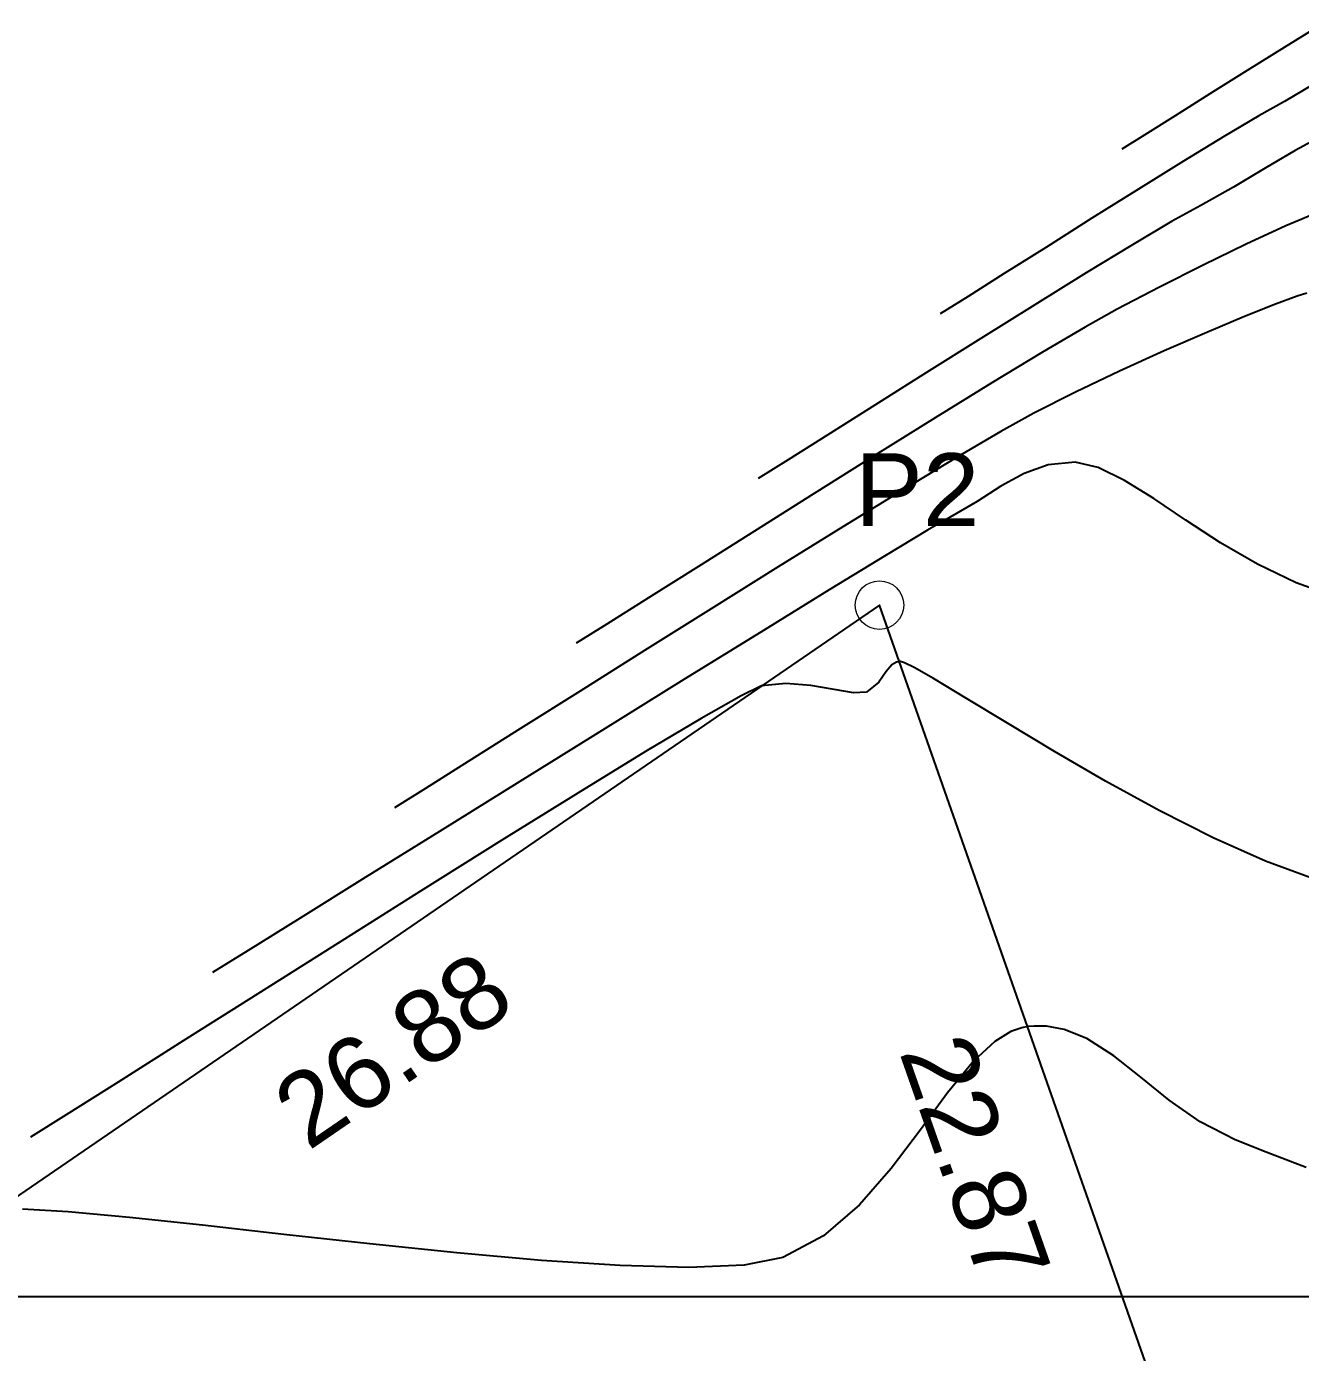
# Model space of a CAD drawing. Header units: millimetres. Extents: x 736950 to 740938, y 8500595 to 8502163.
# Drawn here: x 738272.53 to 738298.76, y 8501898.85 to 8501926.15 of the extents above; entities that cross this region are included whole.
import ezdxf
from ezdxf.enums import TextEntityAlignment as Align

# ---------------------------------------------------------------- set-up
doc = ezdxf.new("R2010")
doc.units = ezdxf.units.MM
doc.layers.add('C-TOPO', color=7, linetype='Continuous')
doc.layers.add('Cuadricula Coordenadas', color=5, linetype='Continuous')
doc.layers.add('COTAS', color=40, linetype='Continuous', lineweight=5)
doc.layers.add('CUADROS', color=9, linetype='Continuous', lineweight=20)
doc.styles.add('COTAS', font='arial.ttf')
doc.styles.add('CUADROS', font='arial.ttf')
doc.dimstyles.new('GenDist', dxfattribs={"dimtxt": 1.5, "dimasz": 2, "dimexe": 0.18, "dimexo": 0.0625, "dimgap": 1, "dimtad": 2, "dimzin": 1, "dimdsep": 46, "dimtxsty": 'COTAS', "dimcen": 0.09, "dimse1": 1, "dimse2": 1, "dimsd1": 1, "dimsd2": 1, "dimadec": 0, "dimazin": 0, "dimtfac": 1, "dimtofl": 0, "dimtmove": 0, "dimatfit": 3, "dimfxl": 1, "dimtolj": 1, "dimtzin": 0, "dimarcsym": 0})

# ---------------------------------------------------------------- blocks, each defined once
blk = doc.blocks.new('*D100')
at = {"layer": 'Defpoints', "color": 0, "transparency": 16777216}
for p in [(738289.934, 8501914.183), (738290.092, 8501914.239), (738297.672, 8501892.666)]:
    blk.add_point(p, dxfattribs=at)
at = {"layer": 'COTAS', "color": 0, "transparency": 16777216, "insert": (738292.058, 8501902.811), "char_height": 1.5, "attachment_point": 5, "rotation": 289.3595, "style": 'COTAS'}
blk.add_mtext('\\A1;22.87', dxfattribs=at)
blk = doc.blocks.new('*D101')
at = {"layer": 'Defpoints', "color": 0, "transparency": 16777216}
for p in [(738290.092, 8501914.239), (738267.925, 8501899.04), (738267.994, 8501898.94)]:
    blk.add_point(p, dxfattribs=at)
at = {"layer": 'COTAS', "color": 0, "transparency": 16777216, "insert": (738280.076, 8501905.082), "char_height": 1.5, "attachment_point": 5, "rotation": 34.4357, "style": 'COTAS'}
blk.add_mtext('\\A1;26.88', dxfattribs=at)

msp = doc.modelspace()

# ---------------------------------------------------------------- linework, layer by layer
at = {"elevation": 2677.154, "flags": 128}
msp.add_lwpolyline([(738297.672, 8501892.6662), (738290.0923, 8501914.2386), (738267.9248, 8501899.0398), (738255.1015, 8501891.0145), (738239.2577, 8501887.1487), (738255.9841, 8501859.592), (738283.5063, 8501879.2717)], close=True, dxfattribs=at)
at = {"layer": 'C-TOPO', "color": 42, "linetype": 'Continuous', "lineweight": -3}
for p, q in [((738299.1227, 8501926.1524, 2683), (738298.4206, 8501925.7205, 2683)), ((738298.4206, 8501925.7205, 2683), (738297.6612, 8501925.2465, 2683)), ((738297.6612, 8501925.2465, 2683), (738296.8962, 8501924.7651, 2683)), ((738299.0198, 8501924.9562, 2682), (738298.4277, 8501924.6102, 2682)), ((738296.8962, 8501924.7651, 2683), (738296.1774, 8501924.3113, 2683)), ((738298.4277, 8501924.6102, 2682), (738297.9024, 8501924.3163, 2682)), ((738296.1774, 8501924.3113, 2683), (738295.5564, 8501923.9198, 2683)), ((738297.9024, 8501924.3163, 2682), (738297.1928, 8501923.8944, 2682)), ((738295.5564, 8501923.9198, 2683), (738295.085, 8501923.6255, 2683)), ((738297.1928, 8501923.8944, 2682), (738296.3498, 8501923.3788, 2682)), ((738299.2447, 8501923.9235, 2681), (738298.6503, 8501923.6029, 2681)), ((738298.6503, 8501923.6029, 2681), (738298.0296, 8501923.234, 2681)), ((738296.3498, 8501923.3788, 2682), (738295.4243, 8501922.8038, 2682)), ((738298.0296, 8501923.234, 2681), (738297.3822, 8501922.8465, 2681)), ((738295.4243, 8501922.8038, 2682), (738294.4672, 8501922.2036, 2682)), ((738297.3822, 8501922.8465, 2681), (738296.7077, 8501922.4699, 2681)), ((738296.7077, 8501922.4699, 2681), (738296.1075, 8501922.1355, 2681)), ((738294.4672, 8501922.2036, 2682), (738293.5293, 8501921.6123, 2682)), ((738296.1075, 8501922.1355, 2681), (738295.3038, 8501921.6603, 2681)), ((738295.3038, 8501921.6603, 2681), (738294.347, 8501921.0782, 2681)), ((738293.5293, 8501921.6123, 2682), (738292.6615, 8501921.0644, 2682)), ((738292.6615, 8501921.0644, 2682), (738291.9147, 8501920.594, 2682)), ((738294.347, 8501921.0782, 2681), (738293.2875, 8501920.4229, 2681)), ((738291.9147, 8501920.594, 2682), (738291.3398, 8501920.2353, 2682)), ((738298.6895, 8501920.6015, 2679), (738298.246, 8501920.4361, 2679)), ((738298.8902, 8501920.6589, 2679), (738298.6895, 8501920.6015, 2679)), ((738293.2875, 8501920.4229, 2681), (738292.1756, 8501919.7282, 2681)), ((738298.246, 8501920.4361, 2679), (738297.6092, 8501920.1807, 2679)), ((738297.6092, 8501920.1807, 2679), (738296.829, 8501919.8536, 2679)), ((738296.829, 8501919.8536, 2679), (738295.9551, 8501919.4727, 2679)), ((738292.1756, 8501919.7282, 2681), (738291.0618, 8501919.0278, 2681)), ((738295.9551, 8501919.4727, 2679), (738295.037, 8501919.0563, 2679)), ((738291.0618, 8501919.0278, 2681), (738289.9964, 8501918.3556, 2681)), ((738295.037, 8501919.0563, 2679), (738294.1246, 8501918.6225, 2679)), ((738294.1246, 8501918.6225, 2679), (738293.2676, 8501918.1895, 2679)), ((738289.9964, 8501918.3556, 2681), (738289.0298, 8501917.7452, 2681)), ((738293.2676, 8501918.1895, 2679), (738292.5916, 8501917.8142, 2679)), ((738289.0298, 8501917.7452, 2681), (738288.2124, 8501917.2305, 2681)), ((738292.5916, 8501917.8142, 2679), (738291.6793, 8501917.2786, 2679)), ((738288.2124, 8501917.2305, 2681), (738287.5946, 8501916.8451, 2681)), ((738291.6793, 8501917.2786, 2679), (738290.5787, 8501916.6142, 2679)), ((738293.5644, 8501917.1299, 2678), (738293.0677, 8501916.9514, 2678)), ((738294.1243, 8501917.1809, 2678), (738293.5644, 8501917.1299, 2678)), ((738294.5938, 8501917.0707, 2678), (738294.1243, 8501917.1809, 2678)), ((738295.1337, 8501916.8063, 2678), (738294.5938, 8501917.0707, 2678)), ((738293.0677, 8501916.9514, 2678), (738292.5932, 8501916.6853, 2678)), ((738295.7378, 8501916.4314, 2678), (738295.1337, 8501916.8063, 2678)), ((738290.5787, 8501916.6142, 2679), (738289.3377, 8501915.8528, 2679)), ((738292.5932, 8501916.6853, 2678), (738292.1001, 8501916.3713, 2678)), ((738292.1001, 8501916.3713, 2678), (738291.5475, 8501916.0492, 2678)), ((738296.3998, 8501915.9896, 2678), (738295.7378, 8501916.4314, 2678)), ((738291.5475, 8501916.0492, 2678), (738291.0812, 8501915.7806, 2678)), ((738297.1135, 8501915.5246, 2678), (738296.3998, 8501915.9896, 2678)), ((738289.3377, 8501915.8528, 2679), (738288.0042, 8501915.0259, 2679)), ((738291.0812, 8501915.7806, 2678), (738290.2273, 8501915.2662, 2678)), ((738297.8727, 8501915.0801, 2678), (738297.1135, 8501915.5246, 2678)), ((738290.2273, 8501915.2662, 2678), (738289.0586, 8501914.5517, 2678)), ((738288.0042, 8501915.0259, 2679), (738286.6261, 8501914.1652, 2679)), ((738298.6712, 8501914.6998, 2678), (738297.8727, 8501915.0801, 2678)), ((738289.0586, 8501914.5517, 2678), (738287.6476, 8501913.6829, 2678)), ((738299.3638, 8501914.4476, 2678), (738298.6712, 8501914.6998, 2678)), ((738286.6261, 8501914.1652, 2679), (738285.2513, 8501913.3024, 2679)), ((738287.6476, 8501913.6829, 2678), (738286.0671, 8501912.7056, 2678)), ((738285.2513, 8501913.3024, 2679), (738283.9277, 8501912.4692, 2679)), ((738290.3461, 8501913.0109, 2677), (738290.2264, 8501912.8741, 2677)), ((738290.443, 8501913.0671, 2677), (738290.3461, 8501913.0109, 2677)), ((738290.4993, 8501913.0804, 2677), (738290.443, 8501913.0671, 2677)), ((738290.5246, 8501913.0787, 2677), (738290.4993, 8501913.0804, 2677)), ((738290.6077, 8501913.0507, 2677), (738290.5246, 8501913.0787, 2677)), ((738290.8088, 8501912.9516, 2677), (738290.6077, 8501913.0507, 2677)), ((738291.2068, 8501912.7252, 2677), (738290.8088, 8501912.9516, 2677)), ((738286.0671, 8501912.7056, 2678), (738284.3896, 8501911.6656, 2678)), ((738290.0771, 8501912.6537, 2677), (738289.8271, 8501912.4464, 2677)), ((738290.2264, 8501912.8741, 2677), (738290.0771, 8501912.6537, 2677)), ((738291.8847, 8501912.3173, 2677), (738291.2068, 8501912.7252, 2677)), ((738283.9277, 8501912.4692, 2679), (738282.7033, 8501911.6971, 2679)), ((738287.241, 8501912.374, 2677), (738286.4206, 8501911.9077, 2677)), ((738287.6643, 8501912.5739, 2677), (738287.241, 8501912.374, 2677)), ((738288.166, 8501912.627, 2677), (738287.6643, 8501912.5739, 2677)), ((738288.6797, 8501912.5829, 2677), (738288.166, 8501912.627, 2677)), ((738289.1587, 8501912.4994, 2677), (738288.6797, 8501912.5829, 2677)), ((738289.5567, 8501912.4346, 2677), (738289.1587, 8501912.4994, 2677)), ((738289.8271, 8501912.4464, 2677), (738289.5567, 8501912.4346, 2677)), ((738292.7269, 8501911.8049, 2677), (738291.8847, 8501912.3173, 2677)), ((738286.4206, 8501911.9077, 2677), (738285.2769, 8501911.2236, 2677)), ((738282.7033, 8501911.6971, 2679), (738281.626, 8501911.0179, 2679)), ((738284.3896, 8501911.6656, 2678), (738282.688, 8501910.6088, 2678)), ((738293.6946, 8501911.2248, 2677), (738292.7269, 8501911.8049, 2677)), ((738281.626, 8501911.0179, 2679), (738280.7436, 8501910.4632, 2679)), ((738285.2769, 8501911.2236, 2677), (738283.8837, 8501910.3703, 2677)), ((738294.7488, 8501910.6139, 2677), (738293.6946, 8501911.2248, 2677)), ((738280.7436, 8501910.4632, 2679), (738280.1042, 8501910.0647, 2679)), ((738282.688, 8501910.6088, 2678), (738281.0347, 8501909.5809, 2678)), ((738295.8508, 8501910.009, 2677), (738294.7488, 8501910.6139, 2677)), ((738283.8837, 8501910.3703, 2677), (738282.3148, 8501909.3963, 2677)), ((738296.9616, 8501909.4468, 2677), (738295.8508, 8501910.009, 2677)), ((738281.0347, 8501909.5809, 2678), (738279.5025, 8501908.6277, 2678)), ((738282.3148, 8501909.3963, 2677), (738280.6441, 8501908.3504, 2677)), ((738298.0425, 8501908.9642, 2677), (738296.9616, 8501909.4468, 2677)), ((738298.9724, 8501908.6206, 2677), (738298.0425, 8501908.9642, 2677)), ((738279.5025, 8501908.6277, 2678), (738278.1641, 8501907.795, 2678)), ((738280.6441, 8501908.3504, 2677), (738278.9453, 8501907.2811, 2677)), ((738278.1641, 8501907.795, 2678), (738277.092, 8501907.1287, 2678)), ((738278.9453, 8501907.2811, 2677), (738277.2922, 8501906.2369, 2677)), ((738277.092, 8501907.1287, 2678), (738276.359, 8501906.6745, 2678)), ((738277.2922, 8501906.2369, 2677), (738275.7587, 8501905.2666, 2677)), ((738293.1417, 8501905.5598, 2676), (738293.0255, 8501905.5383, 2676)), ((738293.274, 8501905.5722, 2676), (738293.1417, 8501905.5598, 2676)), ((738293.53, 8501905.5694, 2676), (738293.274, 8501905.5722, 2676)), ((738293.8958, 8501905.5023, 2676), (738293.53, 8501905.5694, 2676)), ((738292.7977, 8501905.4584, 2676), (738292.4652, 8501905.2555, 2676)), ((738293.0255, 8501905.5383, 2676), (738292.7977, 8501905.4584, 2676)), ((738294.3584, 8501905.3137, 2676), (738293.8958, 8501905.5023, 2676)), ((738294.9152, 8501904.9572, 2676), (738294.3584, 8501905.3137, 2676)), ((738275.7587, 8501905.2666, 2677), (738274.4186, 8501904.4186, 2677)), ((738292.4652, 8501905.2555, 2676), (738292.0319, 8501904.8545, 2676)), ((738292.0319, 8501904.8545, 2676), (738291.4915, 8501904.1969, 2676)), ((738295.4728, 8501904.5167, 2676), (738294.9152, 8501904.9572, 2676)), ((738296.0576, 8501904.0459, 2676), (738295.4728, 8501904.5167, 2676)), ((738274.4186, 8501904.4186, 2677), (738273.3457, 8501903.7417, 2677)), ((738291.4915, 8501904.1969, 2676), (738290.9332, 8501903.4342, 2676)), ((738296.6958, 8501903.5986, 2676), (738296.0576, 8501904.0459, 2676)), ((738273.3457, 8501903.7417, 2677), (738272.6138, 8501903.2844, 2677)), ((738290.9332, 8501903.4342, 2676), (738290.336, 8501902.6403, 2676)), ((738297.4138, 8501903.2286, 2676), (738296.6958, 8501903.5986, 2676)), ((738298.0527, 8501902.9732, 2676), (738297.4138, 8501903.2286, 2676)), ((738298.8742, 8501902.6583, 2676), (738298.0527, 8501902.9732, 2676)), ((738290.336, 8501902.6403, 2676), (738289.6794, 8501901.889, 2676)), ((738273.3893, 8501901.7481, 2676), (738272.4475, 8501901.7983, 2676)), ((738274.6494, 8501901.6326, 2676), (738273.3893, 8501901.7481, 2676)), ((738289.6794, 8501901.889, 2676), (738288.9426, 8501901.2539, 2676)), ((738276.1537, 8501901.4709, 2676), (738274.6494, 8501901.6326, 2676)), ((738277.8283, 8501901.2821, 2676), (738276.1537, 8501901.4709, 2676)), ((738279.5993, 8501901.0853, 2676), (738277.8283, 8501901.2821, 2676)), ((738288.9426, 8501901.2539, 2676), (738288.1047, 8501900.8088, 2676)), ((738281.3925, 8501900.8997, 2676), (738279.5993, 8501901.0853, 2676)), ((738283.1342, 8501900.7444, 2676), (738281.3925, 8501900.8997, 2676)), ((738284.7502, 8501900.6386, 2676), (738283.1342, 8501900.7444, 2676)), ((738286.1666, 8501900.6013, 2676), (738284.7502, 8501900.6386, 2676)), ((738287.3094, 8501900.6516, 2676), (738286.1666, 8501900.6013, 2676)), ((738288.1047, 8501900.8088, 2676), (738287.3094, 8501900.6516, 2676))]:
    msp.add_line(p, q, dxfattribs=at)
at = {"layer": 'C-TOPO', "color": 3, "linetype": 'Continuous', "lineweight": -3}
for p, q in [((738299.1681, 8501922.3413, 2680), (738298.4581, 8501922.0472, 2680)), ((738298.4581, 8501922.0472, 2680), (738297.6393, 8501921.6701, 2680)), ((738297.6393, 8501921.6701, 2680), (738296.7574, 8501921.239, 2680)), ((738296.7574, 8501921.239, 2680), (738295.8582, 8501920.7826, 2680)), ((738295.8582, 8501920.7826, 2680), (738294.9876, 8501920.3297, 2680)), ((738294.9876, 8501920.3297, 2680), (738294.3275, 8501919.9631, 2680)), ((738294.3275, 8501919.9631, 2680), (738293.4503, 8501919.4469, 2680)), ((738293.4503, 8501919.4469, 2680), (738292.4047, 8501918.8138, 2680)), ((738292.4047, 8501918.8138, 2680), (738291.2397, 8501918.0964, 2680)), ((738291.2397, 8501918.0964, 2680), (738290.0042, 8501917.3273, 2680)), ((738290.0042, 8501917.3273, 2680), (738288.7472, 8501916.5392, 2680)), ((738288.7472, 8501916.5392, 2680), (738287.5174, 8501915.7646, 2680)), ((738287.5174, 8501915.7646, 2680), (738286.3638, 8501915.0363, 2680)), ((738286.3638, 8501915.0363, 2680), (738285.3354, 8501914.3868, 2680)), ((738285.3354, 8501914.3868, 2680), (738284.4809, 8501913.8488, 2680)), ((738284.4809, 8501913.8488, 2680), (738283.8494, 8501913.4549, 2680))]:
    msp.add_line(p, q, dxfattribs=at)
at = {"layer": 'COTAS'}
msp.add_circle((738290.0923, 8501914.2386), 0.5, dxfattribs=at)
at = {"layer": 'Cuadricula Coordenadas', "color": 8}
msp.add_line((736950.2265, 8501900), (738552.8979, 8501900), dxfattribs=at)

# ---------------------------------------------------------------- texts
at = {"layer": 'CUADROS', "style": 'CUADROS'}
msp.add_text('P2', height=1.5, dxfattribs=at).set_placement((738290.8691, 8501916.6148), align=Align.MIDDLE_CENTER)

# ---------------------------------------------------------------- dimensions: what is measured, and where the dimension line sits
at = {"layer": 'COTAS'}
for p1, p2, distance, picture, middle in [((738290.0923, 8501914.2386), (738267.9248, 8501899.0398), 0.1216, '*D101', (738280.0759, 8501905.0825)), ((738297.672, 8501892.6662), (738290.0923, 8501914.2386), 0.1678, '*D100', (738292.0579, 8501902.8114))]:
    dim = msp.add_aligned_dim(p1=p1, p2=p2, distance=distance, dimstyle='GenDist', dxfattribs=at)
    dim.commit()
    dim.dimension.update_dxf_attribs({"geometry": picture, "text_midpoint": middle})

doc.saveas('drawing.dxf')
